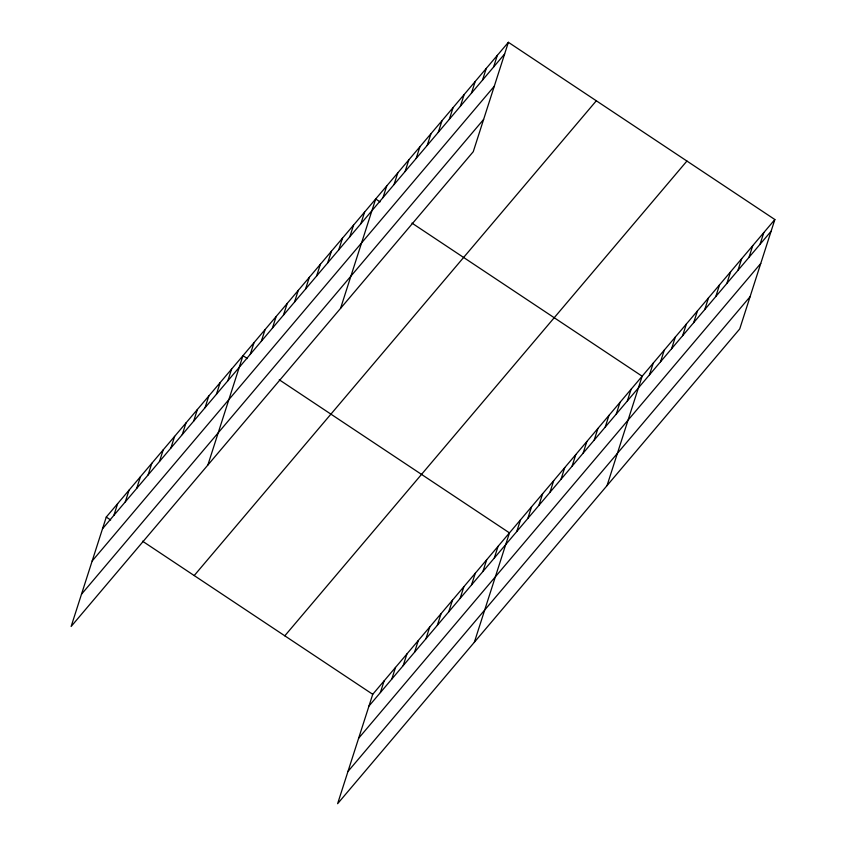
<?xml version="1.0" encoding="UTF-8"?>
<svg xmlns="http://www.w3.org/2000/svg" width="846" height="846" viewBox="0 0 846 846"><rect width="100%" height="100%" fill="white"/><g stroke="black" fill="none" stroke-linecap="round" stroke-linejoin="round"><path stroke-width="1.27" d="M508.383 42.3L106.268 517.075L71.138 626.463L473.263 151.688L508.383 42.3L774.862 219.537L739.732 328.925L337.617 803.7L372.737 694.312L774.862 219.537M113.903 515.33L117.657 503.624M125.293 501.879L129.047 490.162M136.682 488.417L140.447 476.71M148.082 474.966L151.836 463.259M159.471 461.514L163.236 449.808M170.86 448.063L174.625 436.356M182.26 434.611L186.014 422.905M193.649 421.16L197.414 409.453M205.049 407.709L208.803 396.002M216.439 394.257L220.193 382.551M227.828 380.806L231.593 369.099M207.862 465.036L242.982 355.648L247.381 358.577M250.279 354.305L254.043 342.588M261.34 341.245L265.105 329.538M272.401 328.185L276.156 316.478M283.452 315.135L287.217 303.428M294.514 302.075L298.278 290.368M305.575 289.015L309.329 277.308M316.637 275.965L320.391 264.259M327.688 262.905L331.452 251.199M338.749 249.845L342.503 238.138M349.81 236.795L353.565 225.089M360.861 223.735L364.626 212.029M340.557 308.367L375.677 198.979L380.076 201.898M382.984 197.626L386.738 185.919M394.035 184.565L397.8 172.859M405.097 171.516L408.861 159.809M416.158 158.456L419.912 146.749M427.209 145.396L430.974 133.689M438.27 132.346L442.035 120.64M449.332 119.286L453.086 107.579M460.393 106.236L464.147 94.53M471.444 93.176L475.209 81.47M482.506 80.116L486.26 68.41M493.567 67.067L497.321 55.36M380.372 692.567L384.137 680.861M391.772 679.116L395.526 667.409M403.161 665.665L406.926 653.958M414.561 652.213L418.315 640.507M425.95 638.762L429.705 627.045M437.34 625.31L441.104 613.593M448.74 611.848L452.494 600.142M460.129 598.397L463.883 586.69M471.518 584.946L475.283 573.239M482.918 571.494L486.672 559.788M494.307 558.043L498.072 546.336M474.342 642.283L509.461 532.885L279.254 379.78M516.758 531.542L520.523 519.835M527.819 518.482L531.574 506.775M538.881 505.422L542.635 493.715M549.932 492.372L553.696 480.665M560.993 479.312L564.747 467.605M572.055 466.252L575.809 454.545M583.106 453.202L586.87 441.496M594.167 440.142L597.932 428.436M605.228 427.093L608.983 415.386M616.279 414.032L620.044 402.326M627.341 400.972L631.105 389.266M607.037 485.604L642.156 376.216L411.96 223.101M649.464 374.863L653.218 363.156M660.515 361.802L664.279 350.096M671.576 348.753L675.33 337.046M682.637 335.693L686.392 323.986M693.688 322.643L697.453 310.937M704.75 309.583L708.504 297.877M715.811 296.523L719.565 284.816M726.862 283.473L730.627 271.767M737.923 270.413L741.678 258.707M748.985 257.353L752.739 245.647M760.036 244.304L763.801 232.597M102.503 528.782L504.618 54.007M92.151 561.014L494.276 86.239M81.491 594.23L483.605 119.455M194.199 575.555L596.314 100.79M284.806 635.822L686.92 161.047M368.983 706.019L771.097 231.244M358.63 738.251L760.744 263.476M347.97 771.467L750.085 296.692M106.268 517.075L110.657 519.994M142.54 541.197L372.737 694.312"/></g></svg>
